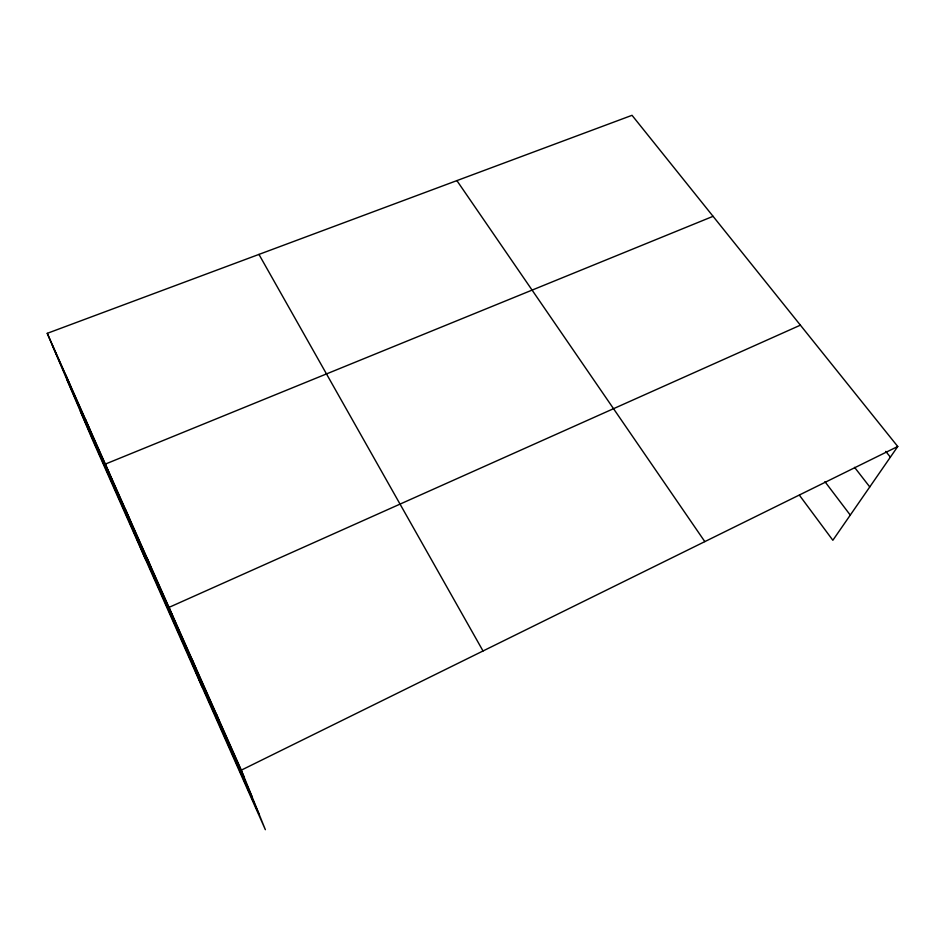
<?xml version="1.0" encoding="UTF-8"?>
<svg xmlns="http://www.w3.org/2000/svg" width="945" height="945" viewBox="0 0 945 945"><rect width="100%" height="100%" fill="white"/><g stroke="black" fill="none" stroke-linecap="round" stroke-linejoin="round"><path stroke-width="1.42" d="M47.25 333.337L241.306 770.151L265.356 829.686L92.645 440.11L47.25 333.337L632.028 115.314L897.75 446.501L832.852 540.268L799.435 495.239M241.306 770.151L897.75 446.501M800.391 325.163L168.99 607.387L202.041 686.885M713.073 216.322L105.332 464.089L145.294 558.861M885.784 451.391L890.367 457.167M854.552 467.326L869.766 486.935M824.938 481.666L850.276 515.096M456.896 180.613L704.828 541.627M258.954 254.406L483.025 650.975M52.4 345.457L244.093 777.062M66.8 379.311L251.807 796.162M80.431 411.394L259.001 813.976M65.843 375.2L70.828 386.93M85.192 418.753L89.976 430.058M125.697 509.91L130.032 520.234M146.888 557.633L150.976 567.402M192.048 659.291L195.556 667.772M216.133 713.499L219.299 721.224"/></g></svg>
